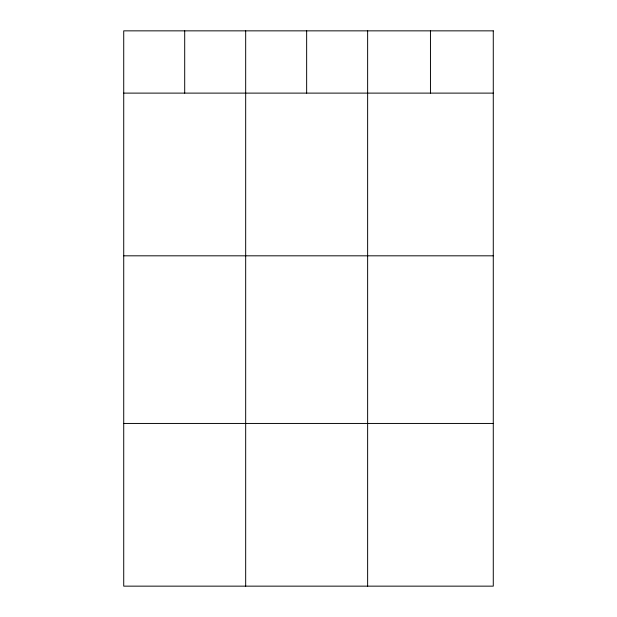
<?xml version="1.0" encoding="UTF-8"?>
<svg xmlns="http://www.w3.org/2000/svg" width="617" height="617" viewBox="0 0 617 617"><rect width="100%" height="100%" fill="white"/><g stroke="black" fill="none" stroke-linecap="round" stroke-linejoin="round"><path stroke-width="0.93" d="M123.724 93.113L493.276 93.113M123.724 255.816L493.276 255.816M123.724 423.447L493.276 423.447M430.458 30.85L430.458 93.113M367.632 30.85L367.632 586.15M306.649 30.85L306.649 93.113M245.674 30.85L245.674 586.15M184.699 30.85L184.699 93.113M493.276 30.85L123.724 30.85L123.724 586.15L493.276 586.15L493.276 30.85"/></g></svg>
